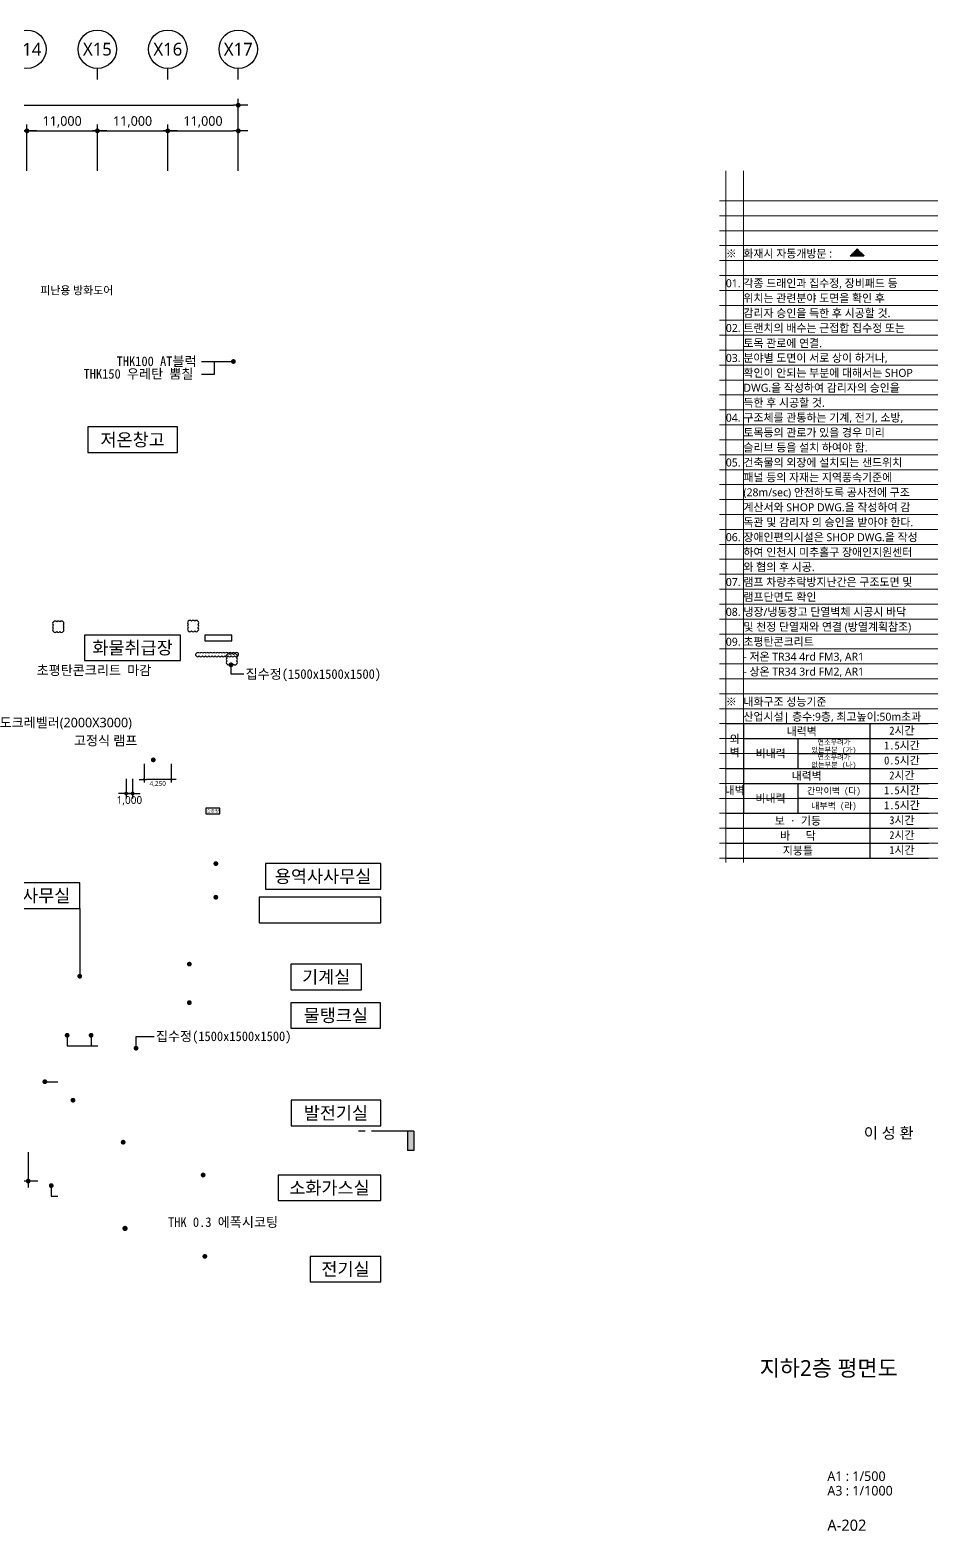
# Model space of a CAD drawing. Header units: millimetres. Extents: x 3546612 to 5615882, y 547008 to 3162891.
# Drawn here: x 5009598 to 5151369, y 849445 to 1083891 of the extents above; entities that cross this region are included whole.
import ezdxf
from ezdxf.enums import TextEntityAlignment as Align

# ---------------------------------------------------------------- set-up
doc = ezdxf.new("R2010")
doc.units = ezdxf.units.MM
doc.linetypes.add('DASHDOTX2', pattern=[2, 1, -0.5, 0, -0.5])
for name, color, linetype, lineweight in [('A-AXIS-BUBL', 7, 'Continuous', 25), ('A-BORD-TEXT', 3, 'Continuous', 25), ('A-DIMS', 7, 'Continuous', 25), ('A-MKXS-LEAD', 7, 'Continuous', 25), ('A-MKXS-MAK1', 3, 'Continuous', 25), ('A-MKXS-MAK2', 3, 'DASHDOTX2', 25), ('A-MKXS-TEXT1', 3, 'Continuous', 25), ('A-XXXX-TXT2', 3, 'Continuous', 25), ('REV-202205', 20, 'Continuous', 25)]:
    doc.layers.add(name, color=color, linetype=linetype, lineweight=lineweight)
doc.layers.add('A-XXXX-NPLT', color=144, linetype='Continuous', lineweight=15, plot=False)
doc.styles.add('HY울릉도L', font='')
doc.styles.add('XR-평면도$0$맑은 고딕', font='malgun.ttf')
doc.styles.add('돋움체', font='')
doc.styles.add('맑은 고딕', font='malgun.ttf')
doc.styles.add('맑은고딕', font='malgun.ttf')
doc.styles.get('HY울릉도L').set_extended_font_data('HYwulM')
doc.styles.get('돋움체').set_extended_font_data('DotumChe')
doc.dimstyles.new('CDIM', dxfattribs={"dimtxt": 3, "dimasz": 1.5, "dimexe": 2, "dimexo": 1, "dimgap": 1, "dimtad": 1, "dimdec": 0, "dimrnd": 0.5, "dimzin": 0, "dimdsep": 32, "dimlunit": 6, "dimtxsty": 'HY울릉도L', "dimblk1": '_CIDOT', "dimblk2": '_CIDOT', "dimsah": 1, "dimcen": 5.5, "dimclrd": 2, "dimclre": 2, "dimclrt": 7, "dimadec": 0, "dimazin": 0, "dimtfac": 1, "dimtdec": 0, "dimtix": 1, "dimtmove": 2, "dimatfit": 1, "dimldrblk": '_CIDOT', "dimfxl": 1, "dimtolj": 1, "dimtzin": 0, "dimlwd": -1, "dimarcsym": 0})

# ---------------------------------------------------------------- blocks, each defined once
blk = doc.blocks.new('_CIDOT')
at = {"color": 0, "linetype": 'ByBlock'}
blk.add_line((2, 0), (-1, 0), dxfattribs=at)
at = {"color": 0, "linetype": 'ByBlock', "const_width": 0.5}
blk.add_lwpolyline([(-0.25, 0, 1), (0.25, 0, 1)], format="xyb", close=True, dxfattribs=at)
blk = doc.blocks.new('*D40')
at = {"layer": 'A-DIMS', "lineweight": -2, "transparency": 16777216}
for p, q in [((258693, 255621), (258693, 262871)), ((269693, 255621), (269693, 262871))]:
    blk.add_line(p, q, dxfattribs=at)
at = {"layer": 'A-DIMS', "transparency": 16777216}
blk.add_line((259443, 261871), (268943, 261871), dxfattribs=at)
at = {"layer": 'A-DIMS', "transparency": 16777216, "xscale": 750, "yscale": 750, "zscale": 750, "rotation": 180}
blk.add_blockref('_CIDOT', (258693, 261871), dxfattribs=at)
at = {"layer": 'A-DIMS', "transparency": 16777216, "xscale": 750, "yscale": 750, "zscale": 750}
blk.add_blockref('_CIDOT', (269693, 261871), dxfattribs=at)
at = {"layer": 'A-DIMS', "color": 3, "transparency": 16777216, "insert": (264193, 263275), "char_height": 1500, "attachment_point": 5, "style": '맑은고딕'}
blk.add_mtext('\\A1;11,000', dxfattribs=at)
blk = doc.blocks.new('*D41')
at = {"layer": 'A-DIMS', "lineweight": -2, "transparency": 16777216}
for p, q in [((269693, 255621), (269693, 262871)), ((280693, 255621), (280693, 262871))]:
    blk.add_line(p, q, dxfattribs=at)
at = {"layer": 'A-DIMS', "transparency": 16777216}
blk.add_line((270443, 261871), (279943, 261871), dxfattribs=at)
at = {"layer": 'A-DIMS', "transparency": 16777216, "xscale": 750, "yscale": 750, "zscale": 750, "rotation": 180}
blk.add_blockref('_CIDOT', (269693, 261871), dxfattribs=at)
at = {"layer": 'A-DIMS', "transparency": 16777216, "xscale": 750, "yscale": 750, "zscale": 750}
blk.add_blockref('_CIDOT', (280693, 261871), dxfattribs=at)
at = {"layer": 'A-DIMS', "color": 3, "transparency": 16777216, "insert": (275193, 263275), "char_height": 1500, "attachment_point": 5, "style": '맑은고딕'}
blk.add_mtext('\\A1;11,000', dxfattribs=at)
blk = doc.blocks.new('*D42')
at = {"layer": 'A-DIMS', "lineweight": -2, "transparency": 16777216}
for p, q in [((280693, 255621), (280693, 262871)), ((291693, 255621), (291693, 262871))]:
    blk.add_line(p, q, dxfattribs=at)
at = {"layer": 'A-DIMS', "transparency": 16777216}
blk.add_line((281443, 261871), (290943, 261871), dxfattribs=at)
at = {"layer": 'A-DIMS', "transparency": 16777216, "xscale": 750, "yscale": 750, "zscale": 750, "rotation": 180}
blk.add_blockref('_CIDOT', (280693, 261871), dxfattribs=at)
at = {"layer": 'A-DIMS', "transparency": 16777216, "xscale": 750, "yscale": 750, "zscale": 750}
blk.add_blockref('_CIDOT', (291693, 261871), dxfattribs=at)
at = {"layer": 'A-DIMS', "color": 3, "transparency": 16777216, "insert": (286193, 263275), "char_height": 1500, "attachment_point": 5, "style": '맑은고딕'}
blk.add_mtext('\\A1;11,000', dxfattribs=at)
blk = doc.blocks.new('*D43')
at = {"layer": 'A-DIMS', "lineweight": -2, "transparency": 16777216}
for p, q in [((126693, 255621), (126693, 266871)), ((302693, 255621), (302693, 266871))]:
    blk.add_line(p, q, dxfattribs=at)
at = {"layer": 'A-DIMS', "transparency": 16777216}
blk.add_line((127443, 265871), (301943, 265871), dxfattribs=at)
at = {"layer": 'A-DIMS', "transparency": 16777216, "xscale": 750, "yscale": 750, "zscale": 750, "rotation": 180}
blk.add_blockref('_CIDOT', (126693, 265871), dxfattribs=at)
at = {"layer": 'A-DIMS', "transparency": 16777216, "xscale": 750, "yscale": 750, "zscale": 750}
blk.add_blockref('_CIDOT', (302693, 265871), dxfattribs=at)
at = {"layer": 'A-DIMS', "color": 3, "transparency": 16777216, "insert": (214693, 267275), "char_height": 1500, "attachment_point": 5, "style": '맑은고딕'}
blk.add_mtext('\\A1;176,000', dxfattribs=at)
blk = doc.blocks.new('*D44')
at = {"layer": 'A-DIMS', "lineweight": -2, "transparency": 16777216}
for p, q in [((291693, 255621), (291693, 262871)), ((302693, 255621), (302693, 262871))]:
    blk.add_line(p, q, dxfattribs=at)
at = {"layer": 'A-DIMS', "transparency": 16777216}
blk.add_line((292443, 261871), (301943, 261871), dxfattribs=at)
at = {"layer": 'A-DIMS', "transparency": 16777216, "xscale": 750, "yscale": 750, "zscale": 750, "rotation": 180}
blk.add_blockref('_CIDOT', (291693, 261871), dxfattribs=at)
at = {"layer": 'A-DIMS', "transparency": 16777216, "xscale": 750, "yscale": 750, "zscale": 750}
blk.add_blockref('_CIDOT', (302693, 261871), dxfattribs=at)
at = {"layer": 'A-DIMS', "color": 3, "transparency": 16777216, "insert": (297193, 263275), "char_height": 1500, "attachment_point": 5, "style": '맑은고딕'}
blk.add_mtext('\\A1;11,000', dxfattribs=at)
blk = doc.blocks.new('*D84')
at = {"layer": 'A-DIMS', "lineweight": -2, "transparency": 16777216}
for p, q in [((5001512, 908591), (5001512, 903091)), ((5009312, 908591), (5009312, 903091))]:
    blk.add_line(p, q, dxfattribs=at)
at = {"layer": 'A-DIMS', "transparency": 16777216}
blk.add_line((5008562, 904091), (5002262, 904091), dxfattribs=at)
at = {"layer": 'A-DIMS', "transparency": 16777216, "xscale": 750, "yscale": 750, "zscale": 750}
for p, rotation in [((5001512, 904091), 180.0000289926633), ((5009312, 904091), 2.899266331013451e-05)]:
    blk.add_blockref('_CIDOT', p, dxfattribs=dict(at, rotation=rotation))
at = {"layer": 'A-DIMS', "color": 3, "transparency": 16777216, "insert": (5005412, 905492), "char_height": 1500, "attachment_point": 5, "rotation": 0.00003, "style": '맑은고딕'}
blk.add_mtext('\\A1;7,800', dxfattribs=at)
blk = doc.blocks.new('*D169')
at = {"layer": 'A-DIMS', "lineweight": -2, "transparency": 16777216}
for p, q in [((5024612, 966940), (5024612, 963840)), ((5025612, 966940), (5025612, 963840))]:
    blk.add_line(p, q, dxfattribs=at)
at = {"layer": 'A-DIMS', "transparency": 16777216}
for p, q in [((5024012, 964640), (5023412, 964640)), ((5025612, 964640), (5024612, 964640)), ((5026212, 964640), (5026812, 964640))]:
    blk.add_line(p, q, dxfattribs=at)
at = {"layer": 'A-DIMS', "transparency": 16777216, "xscale": 600, "yscale": 600, "zscale": 600}
blk.add_blockref('_CIDOT', (5024612, 964640), dxfattribs=at)
at = {"layer": 'A-DIMS', "transparency": 16777216, "xscale": 600, "yscale": 600, "zscale": 600, "rotation": 180}
blk.add_blockref('_CIDOT', (5025612, 964640), dxfattribs=at)
at = {"layer": 'A-DIMS', "color": 3, "transparency": 16777216, "insert": (5025112, 963516), "char_height": 1200, "attachment_point": 5, "style": '맑은고딕'}
blk.add_mtext('\\A1;1,000', dxfattribs=at)
blk = doc.blocks.new('글_용역사사무실')
at = {"layer": 'A-XXXX-TXT2', "color": 0}
blk.add_lwpolyline([(-9000, -2000), (9000, -2000), (9000, 2000), (-9000, 2000)], close=True, dxfattribs=at)
at = {"layer": 'A-XXXX-TXT2', "style": '맑은고딕'}
blk.add_text('용역사사무실', height=2000, dxfattribs=at).set_placement((0, 0), align=Align.MIDDLE_CENTER)
blk = doc.blocks.new('글_물탱크실')
at = {"layer": 'A-XXXX-TXT2', "color": 0}
blk.add_lwpolyline([(-7000, -2000), (7000, -2000), (7000, 2000), (-7000, 2000)], close=True, dxfattribs=at)
at = {"layer": 'A-XXXX-TXT2', "style": '맑은고딕'}
blk.add_text('물탱크실', height=2000, dxfattribs=at).set_placement((0, 0), align=Align.MIDDLE_CENTER)
blk = doc.blocks.new('글_발전기실')
at = {"layer": 'A-XXXX-TXT2', "color": 0}
blk.add_lwpolyline([(-7000, -2000), (7000, -2000), (7000, 2000), (-7000, 2000)], close=True, dxfattribs=at)
at = {"layer": 'A-XXXX-TXT2', "style": '맑은고딕'}
blk.add_text('발전기실', height=2000, dxfattribs=at).set_placement((0, 0), align=Align.MIDDLE_CENTER)
blk = doc.blocks.new('글_전기실')
at = {"layer": 'A-XXXX-TXT2', "color": 0}
blk.add_lwpolyline([(-5500, -2000), (5500, -2000), (5500, 2000), (-5500, 2000)], close=True, dxfattribs=at)
at = {"layer": 'A-XXXX-TXT2', "style": '맑은고딕'}
blk.add_text('전기실', height=2000, dxfattribs=at).set_placement((0, 0), align=Align.MIDDLE_CENTER)
blk = doc.blocks.new('글_소화가스실')
at = {"layer": 'A-XXXX-TXT2', "color": 0}
blk.add_lwpolyline([(-8000, -2000), (8000, -2000), (8000, 2000), (-8000, 2000)], close=True, dxfattribs=at)
at = {"layer": 'A-XXXX-TXT2', "style": '맑은고딕'}
blk.add_text('소화가스실', height=2000, dxfattribs=at).set_placement((0, 0), align=Align.MIDDLE_CENTER)
blk = doc.blocks.new('글_기계실')
at = {"layer": 'A-XXXX-TXT2', "color": 0}
blk.add_lwpolyline([(-5500, -2000), (5500, -2000), (5500, 2000), (-5500, 2000)], close=True, dxfattribs=at)
at = {"layer": 'A-XXXX-TXT2', "style": '맑은고딕'}
blk.add_text('기계실', height=2000, dxfattribs=at).set_placement((0, 0), align=Align.MIDDLE_CENTER)
blk = doc.blocks.new('*D205')
at = {"layer": 'A-DIMS', "lineweight": -2, "transparency": 16777216}
for p, q in [((5027412, 969282), (5027412, 966332)), ((5031662, 969282), (5031662, 966332))]:
    blk.add_line(p, q, dxfattribs=at)
at = {"layer": 'A-DIMS', "transparency": 16777216}
blk.add_line((5031287, 966832), (5027787, 966832), dxfattribs=at)
at = {"layer": 'A-DIMS', "transparency": 16777216, "xscale": 375, "yscale": 375, "zscale": 375, "rotation": 180}
blk.add_blockref('_CIDOT', (5027412, 966832), dxfattribs=at)
at = {"layer": 'A-DIMS', "transparency": 16777216, "xscale": 375, "yscale": 375, "zscale": 375}
blk.add_blockref('_CIDOT', (5031662, 966832), dxfattribs=at)
at = {"layer": 'A-DIMS', "color": 3, "transparency": 16777216, "insert": (5029537, 966132), "char_height": 750, "attachment_point": 5, "style": '맑은고딕'}
blk.add_mtext('\\A1;4,250', dxfattribs=at)
blk = doc.blocks.new('A$C46A32BF9')
at = {"layer": 'A-MKXS-MAK1'}
blk.add_hatch(color=256, dxfattribs=at).paths.add_polyline_path([(329116, 102621), (330116, 102621), (330116, 105621), (329116, 105621)])
for p, q in [((322486, 105621), (321486, 105621)), ((330116, 105621), (323486, 105621)), ((329116, 105621), (329116, 102621)), ((330116, 105621), (330116, 102621)), ((330116, 102621), (329116, 102621))]:
    blk.add_line(p, q, dxfattribs=at)
blk = doc.blocks.new('글_저온창고')
at = {"layer": 'A-XXXX-TXT2', "color": 0}
blk.add_lwpolyline([(-7000, -2000), (7000, -2000), (7000, 2000), (-7000, 2000)], close=True, dxfattribs=at)
at = {"layer": 'A-XXXX-TXT2', "style": '맑은고딕'}
blk.add_text('저온창고', height=2000, dxfattribs=at).set_placement((0, 0), align=Align.MIDDLE_CENTER)
blk = doc.blocks.new('글_승강장')
at = {"layer": 'A-XXXX-TXT2', "color": 0, "ltscale": 100}
blk.add_lwpolyline([(-1100, 450), (-1100, -450), (1100, -450), (1100, 450)], close=True, dxfattribs=at)
at = {"layer": 'A-XXXX-TXT2', "ltscale": 100, "style": 'XR-평면도$0$맑은 고딕'}
blk.add_text('승강장', height=500, dxfattribs=at).set_placement((0, 0), align=Align.MIDDLE_CENTER)
blk = doc.blocks.new('NOTE(220317)')
at = {"layer": 'A-XXXX-NPLT'}
for p, q in [((1010649.8, 179732.7), (1010649.8, 175412.7)), ((1010759.8, 179732.7), (1010759.8, 175412.7)), ((1010609.8, 179546.1), (1011974.8, 179546.1)), ((1010609.8, 179452.7), (1011974.8, 179452.7)), ((1010609.8, 179359.4), (1011974.8, 179359.4)), ((1010609.8, 179266.1), (1011974.8, 179266.1)), ((1010609.8, 179172.7), (1011974.8, 179172.7)), ((1010609.8, 179079.4), (1011974.8, 179079.4)), ((1010609.8, 178986.1), (1011974.8, 178986.1)), ((1010609.8, 178892.7), (1011974.8, 178892.7)), ((1010609.8, 178799.4), (1011974.8, 178799.4)), ((1010609.8, 178706.1), (1011974.8, 178706.1)), ((1010609.8, 178612.7), (1011974.8, 178612.7)), ((1010609.8, 178519.4), (1011974.8, 178519.4)), ((1010609.8, 178426.1), (1011974.8, 178426.1)), ((1010609.8, 178332.7), (1011974.8, 178332.7)), ((1010609.8, 178239.4), (1011974.8, 178239.4)), ((1010609.8, 178146.1), (1011974.8, 178146.1)), ((1010609.8, 178052.7), (1011974.8, 178052.7)), ((1010609.8, 177959.4), (1011974.8, 177959.4)), ((1010609.8, 177866.1), (1011974.8, 177866.1)), ((1010609.8, 177772.7), (1011974.8, 177772.7)), ((1010609.8, 177679.4), (1011974.8, 177679.4)), ((1010609.8, 177586.1), (1011974.8, 177586.1)), ((1010609.8, 177492.7), (1011974.8, 177492.7)), ((1010609.8, 177399.4), (1011974.8, 177399.4)), ((1010609.8, 177306.1), (1011974.8, 177306.1)), ((1010609.8, 177212.7), (1011974.8, 177212.7)), ((1010609.8, 177119.4), (1011974.8, 177119.4)), ((1010609.8, 177026.1), (1011974.8, 177026.1)), ((1010609.8, 176932.7), (1011974.8, 176932.7)), ((1010609.8, 176839.4), (1011974.8, 176839.4)), ((1010609.8, 176746.1), (1011974.8, 176746.1)), ((1010609.8, 176652.7), (1011974.8, 176652.7)), ((1010609.8, 176559.4), (1011974.8, 176559.4)), ((1010609.8, 176466.1), (1011974.8, 176466.1)), ((1010609.8, 176372.7), (1011974.8, 176372.7)), ((1010609.8, 176279.4), (1011974.8, 176279.4)), ((1010609.8, 176186.1), (1011974.8, 176186.1)), ((1010609.8, 176092.7), (1011974.8, 176092.7)), ((1010609.8, 175999.4), (1011974.8, 175999.4)), ((1010609.8, 175906.1), (1011974.8, 175906.1)), ((1010609.8, 175812.7), (1011974.8, 175812.7)), ((1010609.8, 175719.4), (1011974.8, 175719.4)), ((1010609.8, 175626.1), (1011974.8, 175626.1)), ((1010609.8, 175532.7), (1011974.8, 175532.7)), ((1010609.8, 175439.4), (1011974.8, 175439.4))]:
    blk.add_line(p, q, dxfattribs=at)
blk = doc.blocks.new('NOTE_평면도')
h = blk.add_hatch(color=240)
h.dxf.hatch_style = 1
h.paths.add_polyline_path([(8008.9, 4986.8), (7986.9, 5008.8), (7964.9, 4986.8)])
for points in [[(7576.5, 3525.6), (8209, 3525.6)], [(7631.5, 3525.6), (7631.5, 3245.6)], [(8026.5, 3525.6), (8026.5, 3105.6)], [(7631.5, 3478.9), (8209, 3478.9)], [(7801.5, 3478.9), (7801.5, 3385.6)], [(7801.5, 3432.3), (8209, 3432.3)], [(7576.5, 3385.6), (8209, 3385.6)], [(7631.5, 3338.9), (8209, 3338.9)], [(7801.5, 3338.9), (7801.5, 3245.6)], [(7801.5, 3292.3), (8209, 3292.3)], [(7576.5, 3245.6), (8209, 3245.6)], [(7576.5, 3198.9), (8209, 3198.9)], [(7576.5, 3152.3), (8209, 3152.3)], [(7576.5, 3105.6), (8209, 3105.6)]]:
    blk.add_lwpolyline(points)
at = {"layer": 'A-MKXS-MAK2', "color": 240}
blk.add_lwpolyline([(8008.9, 4986.8), (7986.9, 5008.8), (7964.9, 4986.8)], close=True, dxfattribs=at)
at = {"layer": 'A-XXXX-TXT2', "style": '맑은 고딕'}
for s, p in [('※', (7576.5, 4993.9)), ('화재시 자동개방문 : ', (7631.5, 4993.9)), ('01.', (7576.5, 4901.4)), ('각종 드래인과 집수정, 장비패드 등', (7631.5, 4901.4)), ('위치는 관련분야 도면을 확인 후', (7631.5, 4854.8)), ('감리자 승인을 득한 후 시공할 것.', (7631.5, 4808.1)), ('02.', (7576.5, 4761.4)), ('트랜치의 배수는 근접합 집수정 또는', (7631.5, 4761.4)), ('토목 관로에 연결.', (7631.5, 4713.9)), ('03.', (7576.5, 4668.1)), ('분야별 도면이 서로 상이 하거나,', (7631.5, 4668.1)), ('확인이 안되는 부분에 대해서는 SHOP', (7631.5, 4621.4)), ('DWG.을 작성하여 감리자의 승인을', (7631.5, 4574.8)), ('득한 후 시공할 것.', (7631.5, 4528.1)), ('04.', (7576.5, 4481.4)), ('구조체를 관통하는 기계, 전기, 소방,', (7631.5, 4481.4)), ('토목등의 관로가 있을 경우 미리', (7631.5, 4434.8)), ('슬리브 등을 설치 하여야 함.', (7631.5, 4388.1)), ('05.', (7576.5, 4341.4)), ('건축물의 외장에 설치되는 샌드위치', (7631.5, 4341.4)), ('패널 등의 자재는 지역풍속기준에', (7631.5, 4294.8)), ('(28m/sec) 안전하도록 공사전에 구조', (7631.5, 4248.1)), ('계산서와 SHOP DWG.을 작성하여 감', (7631.5, 4201.4)), ('독관 및 감리자 의 승인을 받아야 한다.', (7631.5, 4154.8)), ('06.', (7576.5, 4108.1)), ('장애인편의시설은 SHOP DWG.을 작성', (7631.5, 4108.1)), ('하여 인천시 미추홀구 장애인지원센터', (7631.5, 4061.4)), ('와 협의 후 시공.', (7631.5, 4014.8)), ('07.', (7576.5, 3968.1)), ('램프 차량추락방지난간은 구조도면 및', (7631.5, 3968.1)), ('램프단면도 확인', (7631.5, 3921.4)), ('08.', (7576.5, 3874.8)), ('냉장/냉동창고 단열벽체 시공시 바닥', (7631.5, 3874.8)), ('및 천정 단열재와 연결 (방열계획참조)', (7631.5, 3828.1)), ('09.', (7576.5, 3781.4)), ('초평탄콘크리트', (7631.5, 3781.4)), ('- 저온 TR34 4rd FM3, AR1', (7631.5, 3734.8)), ('- 상온 TR34 3rd FM2, AR1', (7631.5, 3688.1)), ('※', (7576.5, 3593.9)), ('내화구조 성능기준', (7631.5, 3593.9)), ('산업시설| 층수:9층, 최고높이:50m초과', (7631.5, 3547.2))]:
    blk.add_text(s, height=25, dxfattribs=at).set_placement(p, align=Align.MIDDLE_LEFT)
at = {"layer": 'A-XXXX-TXT2', "style": '돋움체'}
for s, height, p in [('내력벽', 25, (7813.7, 3501.4)), ('2시간', 25, (8126.5, 3503.9)), ('연소우려가', 16, (7914, 3467.6)), ('1.5시간', 25, (8126.5, 3457.3)), ('비내력', 25, (7716.5, 3432.3)), ('있는부분 (가)', 16, (7914, 3443.6)), ('연소우려가', 16, (7914, 3420.9)), ('0.5시간', 25, (8126.5, 3410.6)), ('내력벽', 25, (7829, 3362.3)), ('없는부분 (나)', 16, (7914, 3396.9)), ('2시간', 25, (8126.5, 3363.9)), ('1.5시간', 25, (8126.5, 3317.3)), ('비내력', 25, (7716.1, 3292.3)), ('간막이벽 (다)', 20, (7914, 3315.6)), ('1.5시간', 25, (8126.5, 3270.6)), ('보 · 기둥', 25, (7801.5, 3222.3)), ('내부벽 (라)', 20, (7914, 3268.9)), ('3시간', 25, (8126.5, 3223.9)), ('바   닥', 25, (7801.5, 3175.6)), ('2시간', 25, (8126.5, 3177.3)), ('지붕틀', 25, (7801.5, 3128.9)), ('1시간', 25, (8126.5, 3130.6))]:
    blk.add_text(s, height=height, dxfattribs=at).set_placement(p, align=Align.MIDDLE_CENTER)
at = {"layer": 'A-XXXX-TXT2', "char_height": 25, "attachment_point": 5, "style": '맑은 고딕'}
for s, width, insert in [('{\\fDotumChe|b0|i0|c129|p49;외\\P벽}', 24.9, (7604, 3455.1)), ('{\\fDotumChe|b0|i0|c129|p49;내벽}', 25, (7604, 3315.6))]:
    blk.add_mtext_dynamic_manual_height_columns(s, width=width, gutter_width=125, heights=[0], dxfattribs=dict(at, insert=insert))
blk = doc.blocks.new('글_작업장')
at = {"layer": 'A-XXXX-TXT2', "color": 0}
blk.add_lwpolyline([(-7500, -2000), (7500, -2000), (7500, 2000), (-7500, 2000)], close=True, dxfattribs=at)
at = {"layer": 'A-XXXX-TXT2', "style": '맑은고딕'}
blk.add_text('화물취급장', height=2000, dxfattribs=at).set_placement((0, 0), align=Align.MIDDLE_CENTER)
blk = doc.blocks.new('DIM(210222)')
for p, q in [((280693, 269870.6), (280693, 271620.6)), ((291693, 269870.6), (291693, 271620.6)), ((302693, 269870.6), (302693, 271620.6))]:
    blk.add_line(p, q)
at = {"layer": 'A-AXIS-BUBL', "ltscale": 0.2}
for centre in [(269693, 274620.6), (280693, 274620.6), (291693, 274620.6), (302693, 274620.6)]:
    blk.add_circle(centre, 3000, dxfattribs=at)
at = {"layer": 'A-XXXX-TXT2', "ltscale": 0.2, "style": '맑은고딕'}
for s, p in [('X14', (269693, 274620.6)), ('X15', (280693, 274620.6)), ('X16', (291693, 274620.6)), ('X17', (302693, 274620.6))]:
    blk.add_text(s, height=2000, dxfattribs=at).set_placement(p, align=Align.MIDDLE)
at = {"layer": 'A-DIMS'}
for p1, p2, distance, picture, middle in [((126693, 255120.6), (302693, 255120.6), 10750, '*D43', (214693, 267275.5)), ((258693, 255120.6), (269693, 255120.6), 6750, '*D40', (264193, 263275.5)), ((269693, 255120.6), (280693, 255120.6), 6750, '*D41', (275193, 263275.5)), ((280693, 255120.6), (291693, 255120.6), 6750, '*D42', (286193, 263275.5)), ((291693, 255120.6), (302693, 255120.6), 6750, '*D44', (297193, 263275.5))]:
    dim = blk.add_aligned_dim(p1=p1, p2=p2, distance=distance, dimstyle='CDIM', override={"dimscale": 500, "dimtxsty": '맑은고딕', "dimclrd": 256, "dimclre": 256, "dimclrt": 3}, dxfattribs=at)
    dim.commit()
    dim.dimension.update_dxf_attribs({"geometry": picture, "text_midpoint": middle})

msp = doc.modelspace()

# ---------------------------------------------------------------- linework, layer by layer
for p, q in [((5038385.3, 1030112.6), (5038385.3, 1032112.6)), ((5017362.1, 946691.2), (5017362.1, 936215.7))]:
    msp.add_line(p, q)
at = {"layer": 'A-MKXS-LEAD'}
for p, q in [((5036385.3, 1032112.6), (5041361.8, 1032112.6)), ((5036385.3, 1030112.6), (5038385.3, 1030112.6))]:
    msp.add_line(p, q, dxfattribs=at)
for points, const_width in [([(5041549.3, 1032112.6, -1), (5041174.3, 1032112.6, -1)], 375), ([(5040792.1, 984741.2, -1), (5041167.1, 984741.2, -1)], 375), ([(5028649.9, 969891.2, 1), (5029024.9, 969891.2, 1)], 375), ([(5038424.3, 953691.2, 1), (5038799.3, 953691.2, 1)], 375), ([(5038424.3, 948437.4, 1), (5038799.3, 948437.4, 1)], 375), ([(5034284, 937989.7, 1), (5034659, 937989.7, 1)], 375), ([(5017174.6, 936090.7, 1), (5017549.6, 936090.7, 1)], 375), ([(5034284, 931965.5, 1), (5034659, 931965.5, 1)], 375), ([(5015578.2, 926869.8, 1), (5015203.2, 926869.8, 1)], 375), ([(5019320.4, 926869.8, 1), (5018945.4, 926869.8, 1)], 375), ([(5025974.3, 924855.8, -1), (5026349.3, 924855.8, -1)], 375), ([(5012099.3, 919620.4, 1), (5011724.3, 919620.4, 1)], 375), ([(5016114.7, 916726.2, 1), (5016489.7, 916726.2, 1)], 375), ([(5023954.1, 910173.2, 1), (5024329.1, 910173.2, 1)], 375), ([(5036437.5, 905045.1, 1), (5036812.5, 905045.1, 1)], 375), ([(5013098, 903391.2, 1), (5012723, 903391.2, 1)], 375), ([(5024223.4, 896724.6, 1), (5024638, 896683.2, 1)], 400), ([(5036707.8, 892338.8, 1), (5037082.8, 892338.8, 1)], 375)]:
    msp.add_lwpolyline(points, format="xyb", close=True, dxfattribs=dict(at, const_width=const_width))
for points in [[(5042979.6, 983292.2), (5040979.6, 983292.2), (5040979.6, 984741.2)], [(5015397, 926869.8), (5015397, 925238.6), (5019139.2, 925238.6)], [(5019139.2, 926869.8), (5019139.2, 925238.6), (5020182.9, 925238.6)], [(5026161.8, 924855.8), (5026161.8, 926693.8), (5028973.2, 926693.8)], [(5011911.8, 919620.4), (5013954.2, 919620.4)], [(5012910.5, 903391.2), (5012910.5, 901760), (5013954.2, 901760)]]:
    msp.add_lwpolyline(points, dxfattribs=at)
at = {"layer": 'A-XXXX-TXT2', "color": 0, "ltscale": 100}
msp.add_lwpolyline([(5036911.8, 989391.2), (5036911.8, 988491.2), (5041111.8, 988491.2), (5041111.8, 989391.2)], close=True, dxfattribs=at)
at = {"layer": 'A-XXXX-TXT2', "color": 0}
msp.add_lwpolyline([(5045356.7, 944437.4), (5064356.7, 944437.4), (5064356.7, 948437.4), (5045356.7, 948437.4)], close=True, dxfattribs=at)
at = {"layer": 'REV-202205'}
for points in [[(5013257.5, 989941.2, 0.52056705), (5013757.5, 989941.2, 0.52056705), (5014257.5, 989941.2, 0.52056705), (5014757.5, 989941.2, 0.52056705), (5014757.5, 990441.2, 0.52056705), (5014757.5, 990941.2, 0.52056705), (5014757.5, 991441.2, 0.52056705), (5014257.5, 991441.2, 0.52056705), (5013757.5, 991441.2, 0.52056705), (5013257.5, 991441.2, 0.52056705), (5013257.5, 990941.2, 0.52056705), (5013257.5, 990441.2, 0.52056705)], [(5034311.8, 990041.2, 0.52056705), (5034811.8, 990041.2, 0.52056705), (5035311.8, 990041.2, 0.52056705), (5035811.8, 990041.2, 0.52056705), (5035811.8, 990541.2, 0.52056705), (5035811.8, 991041.2, 0.52056705), (5035811.8, 991541.2, 0.52056705), (5035311.8, 991541.2, 0.52056705), (5034811.8, 991541.2, 0.52056705), (5034311.8, 991541.2, 0.52056705), (5034311.8, 991041.2, 0.52056705), (5034311.8, 990541.2, 0.52056705)], [(5035522.1, 986137.2, 0.52056705), (5036022.1, 986137.2, 0.52056705), (5036522.1, 986137.2, 0.52056705), (5037022.1, 986137.2, 0.52056705), (5037522.1, 986137.2, 0.52056705), (5038022.1, 986137.2, 0.52056705), (5038522.1, 986137.2, 0.52056705), (5039022.1, 986137.2, 0.52056705), (5039522.1, 986137.2, 0.52056705), (5040022.1, 986137.2, 0.52056705), (5040522.1, 986137.2, 0.52056705), (5041022.1, 986137.2, 0.52056705), (5041522.1, 986137.2, 0.52056705), (5042022.1, 986137.2, 0.52056705), (5042087.7, 986531.9, 0.52056705), (5041587.7, 986531.9, 0.52056705), (5041087.7, 986531.9, 0.52056705), (5040587.7, 986531.9, 0.52056705), (5040087.7, 986531.9, 0.52056705), (5039587.7, 986531.9, 0.52056705), (5039087.7, 986531.9, 0.52056705), (5038587.7, 986531.9, 0.52056705), (5038087.7, 986531.9, 0.52056705), (5037587.7, 986531.9, 0.52056705), (5037087.7, 986531.9, 0.52056705), (5036587.7, 986531.9, 0.52056705), (5036087.7, 986531.9, 0.52056705), (5035587.7, 986531.9, 0.52056705)], [(5040361.8, 984841.2, 0.52056705), (5040861.8, 984841.2, 0.52056705), (5041361.8, 984841.2, 0.52056705), (5041861.8, 984841.2, 0.52056705), (5041861.8, 985341.2, 0.52056705), (5041861.8, 985841.2, 0.52056705), (5041861.8, 986341.2, 0.52056705), (5041361.8, 986341.2, 0.52056705), (5040861.8, 986341.2, 0.52056705), (5040361.8, 986341.2, 0.52056705), (5040361.8, 985841.2, 0.52056705), (5040361.8, 985341.2, 0.52056705)]]:
    msp.add_lwpolyline(points, format="xyb", close=True, dxfattribs=at)

# ---------------------------------------------------------------- block references
for name, p in [('DIM(210222)', (4739418.8, 806270.6)), ('A$C46A32BF9', (4739418.8, 806270.6)), ('글_저온창고', (5025611.8, 1019891.2)), ('글_작업장', (5025611.8, 987391.2)), ('글_승강장', (5038144.2, 961903.3)), ('글_용역사사무실', (5055356.7, 951691.2)), ('글_용역사사무실', (5008362.1, 948691.2)), ('글_기계실', (5055843.5, 935989.7)), ('글_물탱크실', (5057343.5, 929965.5)), ('글_발전기실', (5057356.7, 914726.2)), ('글_소화가스실', (5056356.7, 903045.1)), ('글_전기실', (5058856.7, 890338.8))]:
    msp.add_blockref(name, p)
for name, p, xscale, yscale, zscale in [('NOTE(220317)', (-20148001.6, -3431435.1), 25, 25, 25), ('NOTE_평면도', (4739418.8, 799270.6), 50, 50, 50)]:
    msp.add_blockref(name, p, dxfattribs=dict(xscale=xscale, yscale=yscale, zscale=zscale))

# ---------------------------------------------------------------- texts
at = {"layer": 'A-BORD-TEXT', "style": '맑은고딕'}
msp.add_text('이 성 환', height=1750, dxfattribs=at).set_placement((5147561.5, 910731.8), align=Align.RIGHT)
msp.add_text('지하2층 평면도', height=2500, dxfattribs=at).set_placement((5134306.3, 874883.1), align=Align.MIDDLE_CENTER)
for s, height, p in [('A1 : 1/500', 1500, (5134091.6, 857255)), ('A3 : 1/1000', 1500, (5134091.6, 854987.6)), ('A-202', 1750, (5134091.6, 849469.4))]:
    msp.add_text(s, height=height, dxfattribs=at).set_placement(p)
at = {"layer": 'A-MKXS-TEXT1'}
for s, height, style, p in [('피난용 방화도어', 1250, '맑은고딕', (5011194.2, 1043222.1)), ('THK100 AT블럭', 1500, '돋움체', (5023115.1, 1032152.2)), ('THK150 우레탄 뿜칠', 1500, '돋움체', (5017946, 1030191.8)), ('초평탄콘크리트 마감', 1500, '돋움체', (5010624.7, 983894.5)), ('집수정(1500x1500x1500)', 1500, '돋움체', (5043252.1, 983297.5)), ('도크레벨러(2000X3000)', 1500, '맑은고딕', (5004836.8, 975722.4)), ('고정식 램프', 1500, '맑은고딕', (5016444, 972906.7)), ('집수정(1500x1500x1500)', 1500, '돋움체', (5029258.9, 926714.9)), ('THK 0.3 에폭시코팅', 1500, '돋움체', (5031152.3, 897691.6))]:
    msp.add_text(s, height=height, dxfattribs=dict(at, style=style)).set_placement(p, align=Align.MIDDLE_LEFT)

# ---------------------------------------------------------------- dimensions: what is measured, and where the dimension line sits
at = {"layer": 'A-DIMS'}
for base, p1, p2, override, picture, middle in [((5027411.8, 966832.3), (5031661.8, 969532.1), (5027411.8, 969532.1), {"dimscale": 250, "dimtad": 4, "dimtxsty": '맑은고딕', "dimclrd": 256, "dimclre": 256, "dimclrt": 3}, '*D205', (5029536.8, 966131.9)), ((5024611.8, 964640.3), (5025611.8, 967340.1), (5024611.8, 967340.1), {"dimscale": 400, "dimtad": 4, "dimtxsty": '맑은고딕', "dimclrd": 256, "dimclre": 256, "dimclrt": 3}, '*D169', (5025111.8, 963516.4))]:
    dim = msp.add_linear_dim(base=base, p1=p1, p2=p2, angle=180, dimstyle='CDIM', override=override, dxfattribs=at)
    dim.commit()
    dim.dimension.update_dxf_attribs({"geometry": picture, "text_midpoint": middle})
dim = msp.add_aligned_dim(p1=(5009311.8, 909091.2), p2=(5001511.8, 909091.2), distance=5000, dimstyle='CDIM', override={"dimscale": 500, "dimtxsty": '맑은고딕', "dimclrd": 256, "dimclre": 256, "dimclrt": 3}, dxfattribs=at)
dim.commit()
dim.dimension.update_dxf_attribs({"geometry": '*D84', "text_midpoint": (5005411.8, 905492)})

doc.saveas('drawing.dxf')
